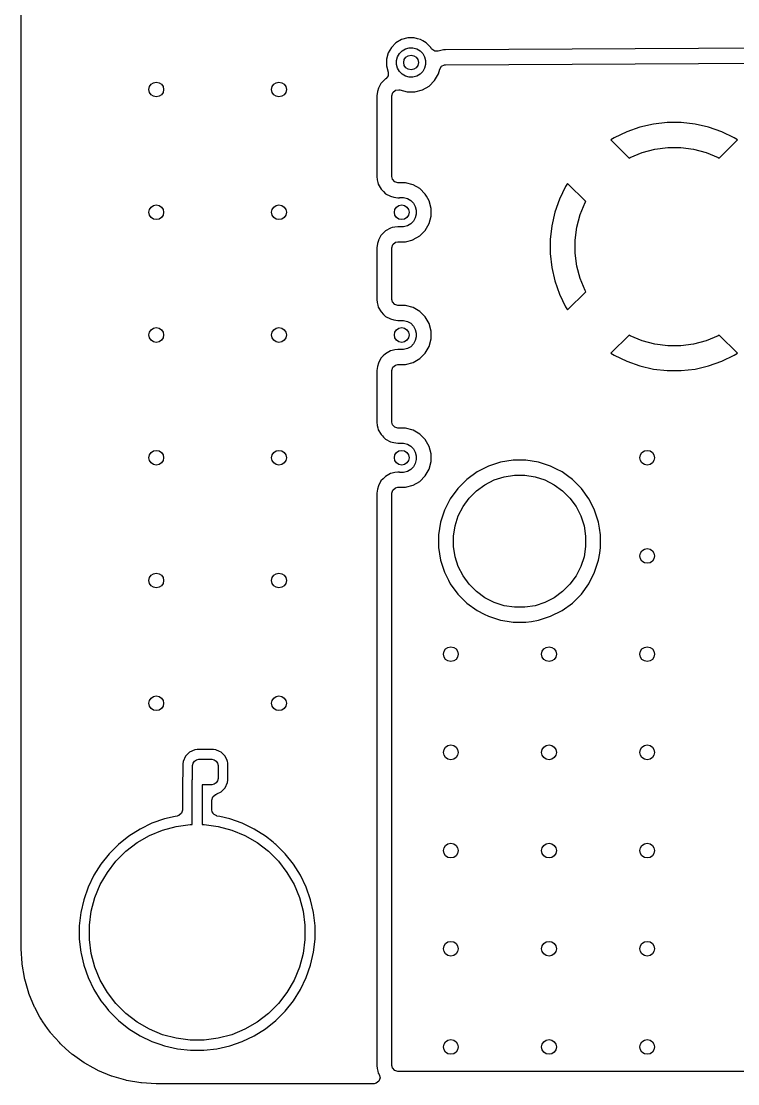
# Model space of a CAD drawing. Extents: x 2.65 to 6.49, y -4.64 to -1.62.
# Drawn here: x 2.648 to 3.222, y -4.636 to -3.784 of the extents above; entities that cross this region are included whole.
import ezdxf

# ---------------------------------------------------------------- set-up
doc = ezdxf.new("R2010")
doc.units = 0
doc.header["$MEASUREMENT"] = 0
doc.layers.add('BLACK', color=7, linetype='CONTINUOUS')

msp = doc.modelspace()

# ---------------------------------------------------------------- linework, layer by layer
at = {"layer": 'BLACK', "linetype": 'CONTINUOUS'}
for p, q in [((2.64766, -4.50913), (2.64766, -3.63783)), ((2.95263, -3.79857), (2.94814, -3.80116)), ((2.95764, -3.79722), (2.95263, -3.79857)), ((2.96283, -3.79722), (2.95764, -3.79722)), ((2.96534, -3.7979), (2.96283, -3.79722)), ((2.96784, -3.79857), (2.96534, -3.7979)), ((2.96972, -3.79965), (2.96784, -3.79857)), ((2.94447, -3.80483), (2.94187, -3.80932)), ((2.94814, -3.80116), (2.94447, -3.80483)), ((2.94447, -3.80483), (2.94447, -3.80483)), ((2.94814, -3.80116), (2.94814, -3.80116)), ((2.95087, -3.80974), (2.95305, -3.80756)), ((2.95305, -3.80756), (2.95572, -3.80602)), ((2.95572, -3.80602), (2.95869, -3.80522)), ((2.95869, -3.80522), (2.96178, -3.80522)), ((2.96178, -3.80522), (2.96476, -3.80602)), ((2.96476, -3.80602), (2.96743, -3.80756)), ((2.96743, -3.80756), (2.96961, -3.80974)), ((2.97234, -3.80116), (2.96972, -3.79965)), ((2.976, -3.80483), (2.97234, -3.80116)), ((2.97648, -3.80565), (2.976, -3.80483)), ((2.97696, -3.80634), (2.97648, -3.80565)), ((2.97925, -3.80787), (2.97696, -3.80634)), ((2.982, -3.80791), (2.97925, -3.80787)), ((2.98615, -3.80677), (2.982, -3.80791)), ((2.98693, -3.8067), (2.98615, -3.80677)), ((2.98615, -3.80677), (2.98615, -3.80677)), ((2.9879, -3.80666), (2.98693, -3.8067)), ((3.33755, -3.80493), (2.9879, -3.80666)), ((2.94187, -3.80932), (2.94053, -3.81433)), ((2.94053, -3.81433), (2.94053, -3.81952)), ((2.94853, -3.81539), (2.94932, -3.81241)), ((2.94853, -3.81847), (2.94853, -3.81539)), ((2.94932, -3.81241), (2.95087, -3.80974)), ((2.96961, -3.80974), (2.97115, -3.81241)), ((2.97115, -3.81241), (2.97195, -3.81539)), ((2.97195, -3.81539), (2.97195, -3.81847)), ((2.94053, -3.81952), (2.94193, -3.82475)), ((2.94193, -3.82475), (2.94187, -3.8275)), ((2.94932, -3.82145), (2.94853, -3.81847)), ((2.95087, -3.82412), (2.94932, -3.82145)), ((2.95305, -3.8263), (2.95087, -3.82412)), ((2.96961, -3.82412), (2.96743, -3.8263)), ((2.97115, -3.82145), (2.96961, -3.82412)), ((2.97195, -3.81847), (2.97115, -3.82145)), ((2.98227, -3.82605), (2.98327, -3.8223)), ((2.98327, -3.8223), (2.9847, -3.81995)), ((2.9847, -3.81995), (2.98718, -3.81875)), ((2.98718, -3.81875), (2.98796, -3.81868)), ((2.98796, -3.81868), (3.33761, -3.81695)), ((2.93612, -3.83368), (2.93412, -3.83762)), ((2.93778, -3.83192), (2.93612, -3.83368)), ((2.93612, -3.83368), (2.93612, -3.83368)), ((2.93986, -3.83012), (2.93778, -3.83192)), ((2.93778, -3.83192), (2.93778, -3.83192)), ((2.94004, -3.82999), (2.93986, -3.83012)), ((2.94032, -3.82978), (2.94003, -3.82998)), ((2.94003, -3.82998), (2.94004, -3.82999)), ((2.94187, -3.8275), (2.94032, -3.82978)), ((2.95572, -3.82784), (2.95305, -3.8263)), ((2.95869, -3.82864), (2.95572, -3.82784)), ((2.96178, -3.82864), (2.95869, -3.82864)), ((2.96476, -3.82784), (2.96178, -3.82864)), ((2.96743, -3.8263), (2.96476, -3.82784)), ((2.97475, -3.83585), (2.97915, -3.83145)), ((2.97915, -3.83145), (2.98227, -3.82605)), ((2.93334, -3.84026), (2.93285, -3.84365)), ((2.93412, -3.83762), (2.93334, -3.84026)), ((2.93334, -3.84026), (2.93334, -3.84026)), ((2.94488, -3.84365), (2.94566, -3.84101)), ((2.94566, -3.84101), (2.94774, -3.83921)), ((2.94774, -3.83921), (2.95046, -3.83882)), ((2.95046, -3.83882), (2.95103, -3.83894)), ((2.95103, -3.83894), (2.95111, -3.83896)), ((2.95111, -3.83896), (2.95111, -3.83896)), ((2.95111, -3.83896), (2.95712, -3.84057)), ((2.95712, -3.84057), (2.95712, -3.84057)), ((2.95712, -3.84057), (2.96335, -3.84057)), ((2.96335, -3.84057), (2.96936, -3.83896)), ((2.96335, -3.84057), (2.96335, -3.84057)), ((2.96936, -3.83896), (2.97475, -3.83585)), ((2.93285, -3.84365), (2.93285, -3.90848)), ((2.94488, -3.90848), (2.94488, -3.84365)), ((3.15458, -3.86641), (3.1437, -3.86889)), ((3.16568, -3.86516), (3.15458, -3.86641)), ((3.15458, -3.86641), (3.15458, -3.86641)), ((3.17684, -3.86516), (3.16568, -3.86516)), ((3.18794, -3.86641), (3.17684, -3.86516)), ((3.19882, -3.86889), (3.18794, -3.86641)), ((3.18794, -3.86641), (3.18794, -3.86641)), ((3.13316, -3.87258), (3.1231, -3.87742)), ((3.1437, -3.86889), (3.13316, -3.87258)), ((3.13316, -3.87258), (3.13316, -3.87258)), ((3.1437, -3.86889), (3.1437, -3.86889)), ((3.20936, -3.87258), (3.19882, -3.86889)), ((3.19882, -3.86889), (3.19882, -3.86889)), ((3.21942, -3.87742), (3.20936, -3.87258)), ((3.20936, -3.87258), (3.20936, -3.87258)), ((3.1231, -3.87742), (3.12053, -3.87904)), ((3.12053, -3.87904), (3.13508, -3.89359)), ((3.20744, -3.89359), (3.22199, -3.87904)), ((3.22199, -3.87904), (3.21942, -3.87742)), ((3.13508, -3.89359), (3.136, -3.89306)), ((3.136, -3.89306), (3.14563, -3.88907)), ((3.14563, -3.88907), (3.15571, -3.88637)), ((3.15571, -3.88637), (3.16605, -3.88501)), ((3.16605, -3.88501), (3.17647, -3.88501)), ((3.17647, -3.88501), (3.18681, -3.88637)), ((3.18681, -3.88637), (3.19689, -3.88907)), ((3.19689, -3.88907), (3.20652, -3.89306)), ((3.20652, -3.89306), (3.20744, -3.89359)), ((2.93285, -3.90848), (2.93285, -3.90848)), ((2.93285, -3.90848), (2.93313, -3.91104)), ((2.94532, -3.91051), (2.94488, -3.90848)), ((2.93313, -3.91104), (2.93313, -3.91104)), ((2.93313, -3.91104), (2.93357, -3.91307)), ((2.93357, -3.91307), (2.934, -3.91457)), ((2.934, -3.91457), (2.934, -3.91457)), ((2.934, -3.91457), (2.93623, -3.91839)), ((2.93623, -3.91839), (2.93623, -3.91839)), ((2.93623, -3.91839), (2.93803, -3.92047)), ((2.94712, -3.91259), (2.94532, -3.91051)), ((2.94976, -3.91337), (2.94712, -3.91259)), ((2.95587, -3.91337), (2.94976, -3.91337)), ((2.96188, -3.91498), (2.95587, -3.91337)), ((2.96727, -3.91809), (2.96188, -3.91498)), ((2.96188, -3.91498), (2.96188, -3.91498)), ((2.96188, -3.91498), (2.96188, -3.91498)), ((2.97167, -3.92249), (2.96727, -3.91809)), ((2.96727, -3.91809), (2.96727, -3.91809)), ((3.08412, -3.91641), (3.07927, -3.92646)), ((3.08573, -3.91384), (3.08412, -3.91641)), ((3.10029, -3.92839), (3.08573, -3.91384)), ((2.93803, -3.92047), (2.93804, -3.92047)), ((2.93804, -3.92047), (2.9398, -3.92213)), ((2.9398, -3.92213), (2.9398, -3.92213)), ((2.9398, -3.92213), (2.9398, -3.92213)), ((2.9398, -3.92213), (2.94374, -3.92413)), ((2.94374, -3.92413), (2.94638, -3.92491)), ((2.94638, -3.92491), (2.94976, -3.92539)), ((2.94976, -3.92539), (2.95086, -3.92539)), ((2.95086, -3.92539), (2.95121, -3.9253)), ((2.95121, -3.9253), (2.9543, -3.9253)), ((2.9543, -3.9253), (2.95728, -3.9261)), ((2.95728, -3.9261), (2.95995, -3.92764)), ((2.97256, -3.92403), (2.97167, -3.92249)), ((2.97167, -3.92249), (2.97167, -3.92249)), ((2.97479, -3.92788), (2.97256, -3.92403)), ((3.07927, -3.92646), (3.07559, -3.937)), ((3.07927, -3.92646), (3.07927, -3.92646)), ((2.95995, -3.92764), (2.96213, -3.92982)), ((2.96213, -3.92982), (2.96367, -3.93249)), ((2.96367, -3.93249), (2.96447, -3.93547)), ((2.96447, -3.93547), (2.96447, -3.93855)), ((2.9764, -3.9339), (2.97479, -3.92788)), ((2.9764, -3.94012), (2.9764, -3.9339)), ((3.09577, -3.93894), (3.09976, -3.92931)), ((3.09976, -3.92931), (3.10029, -3.92839)), ((2.96213, -3.9442), (2.95995, -3.94638)), ((2.96367, -3.94153), (2.96213, -3.9442)), ((2.96447, -3.93855), (2.96367, -3.94153)), ((2.97479, -3.94613), (2.9764, -3.94012)), ((3.07558, -3.937), (3.0731, -3.94789)), ((3.07559, -3.937), (3.07558, -3.937)), ((3.09307, -3.94901), (3.09577, -3.93894)), ((2.93986, -3.952), (2.93778, -3.9538)), ((2.94367, -3.94977), (2.93986, -3.952)), ((2.93986, -3.952), (2.93986, -3.952)), ((2.94518, -3.94934), (2.94367, -3.94977)), ((2.94367, -3.94977), (2.94367, -3.94977)), ((2.94721, -3.9489), (2.94518, -3.94934)), ((2.94976, -3.94862), (2.94721, -3.9489)), ((2.94721, -3.9489), (2.94721, -3.9489)), ((2.95086, -3.94862), (2.94976, -3.94862)), ((2.94976, -3.94862), (2.94976, -3.94862)), ((2.94976, -3.94862), (2.94976, -3.94862)), ((2.95121, -3.94872), (2.95086, -3.94862)), ((2.9543, -3.94872), (2.95121, -3.94872)), ((2.95728, -3.94792), (2.9543, -3.94872)), ((2.95995, -3.94638), (2.95728, -3.94792)), ((2.96727, -3.95593), (2.97167, -3.95152)), ((2.97167, -3.95152), (2.97479, -3.94613)), ((3.0731, -3.94789), (3.07185, -3.95898)), ((3.0731, -3.94789), (3.0731, -3.94789)), ((3.09171, -3.95935), (3.09307, -3.94901)), ((2.93407, -3.95966), (2.93334, -3.96214)), ((2.93412, -3.9595), (2.93407, -3.95966)), ((2.93407, -3.95966), (2.93407, -3.95966)), ((2.93612, -3.95556), (2.93412, -3.9595)), ((2.93778, -3.9538), (2.93612, -3.95556)), ((2.93612, -3.95556), (2.93612, -3.95556)), ((2.93778, -3.9538), (2.93778, -3.9538)), ((2.94566, -3.96289), (2.94774, -3.96109)), ((2.94774, -3.96109), (2.94976, -3.96065)), ((2.94976, -3.96065), (2.95587, -3.96065)), ((2.95587, -3.96065), (2.96188, -3.95904)), ((2.95587, -3.96065), (2.95587, -3.96065)), ((2.96188, -3.95904), (2.96198, -3.95898)), ((2.96198, -3.95898), (2.96727, -3.95593)), ((3.07185, -3.95898), (3.07185, -3.97015)), ((3.09171, -3.96978), (3.09171, -3.95935)), ((2.93334, -3.96214), (2.93285, -3.96553)), ((2.93285, -3.96553), (2.93285, -4.00691)), ((2.93334, -3.96214), (2.93334, -3.96214)), ((2.93334, -3.96214), (2.93334, -3.96214)), ((2.94488, -3.96553), (2.94566, -3.96289)), ((2.94488, -4.00691), (2.94488, -3.96553)), ((3.09307, -3.98012), (3.09171, -3.96978)), ((3.07185, -3.97015), (3.0731, -3.98124)), ((3.0731, -3.98124), (3.0731, -3.98124)), ((3.0731, -3.98124), (3.07558, -3.99213)), ((3.09577, -3.99019), (3.09307, -3.98012)), ((3.07558, -3.99213), (3.07559, -3.99213)), ((3.07559, -3.99213), (3.07927, -4.00267)), ((3.09976, -3.99983), (3.09577, -3.99019)), ((3.07927, -4.00267), (3.07927, -4.00267)), ((3.07927, -4.00267), (3.08412, -4.01273)), ((3.08573, -4.0153), (3.10029, -4.00074)), ((3.10029, -4.00074), (3.09976, -3.99983)), ((2.93285, -4.00691), (2.93285, -4.00691)), ((2.93285, -4.00691), (2.93313, -4.00947)), ((2.93313, -4.00947), (2.93313, -4.00947)), ((2.93313, -4.00947), (2.93357, -4.01149)), ((2.93357, -4.01149), (2.934, -4.013)), ((2.94532, -4.00894), (2.94488, -4.00691)), ((2.94712, -4.01102), (2.94532, -4.00894)), ((2.94976, -4.01179), (2.94712, -4.01102)), ((2.95587, -4.01179), (2.94976, -4.01179)), ((2.96188, -4.0134), (2.95587, -4.01179)), ((2.934, -4.013), (2.934, -4.013)), ((2.934, -4.013), (2.93623, -4.01681)), ((2.93623, -4.01681), (2.93623, -4.01681)), ((2.93623, -4.01681), (2.93803, -4.01889)), ((2.93803, -4.01889), (2.93804, -4.01889)), ((2.93804, -4.01889), (2.9398, -4.02055)), ((2.9398, -4.02055), (2.9398, -4.02055)), ((2.9398, -4.02055), (2.9398, -4.02055)), ((2.9398, -4.02055), (2.94374, -4.02256)), ((2.96727, -4.01651), (2.96188, -4.0134)), ((2.96188, -4.0134), (2.96188, -4.0134)), ((2.96188, -4.0134), (2.96188, -4.0134)), ((2.96727, -4.01652), (2.96727, -4.01651)), ((2.97167, -4.02092), (2.96727, -4.01652)), ((2.97479, -4.02631), (2.97167, -4.02092)), ((2.97167, -4.02092), (2.97167, -4.02092)), ((3.08412, -4.01273), (3.08573, -4.0153)), ((2.94374, -4.02256), (2.94638, -4.02333)), ((2.94638, -4.02333), (2.94976, -4.02382)), ((2.94976, -4.02382), (2.95086, -4.02382)), ((2.95086, -4.02382), (2.95121, -4.02372)), ((2.95121, -4.02372), (2.9543, -4.02372)), ((2.9543, -4.02372), (2.95728, -4.02452)), ((2.95728, -4.02452), (2.95995, -4.02606)), ((2.95995, -4.02606), (2.96213, -4.02824)), ((2.96213, -4.02824), (2.96367, -4.03091)), ((2.9764, -4.03232), (2.97479, -4.02631)), ((2.97479, -4.02631), (2.97479, -4.02631)), ((2.96367, -4.03091), (2.96447, -4.03389)), ((2.96447, -4.03697), (2.96367, -4.03995)), ((2.96447, -4.03389), (2.96447, -4.03697)), ((2.9764, -4.03855), (2.9764, -4.03232)), ((3.13508, -4.03554), (3.12053, -4.0501)), ((3.136, -4.03607), (3.13508, -4.03554)), ((3.14563, -4.04006), (3.136, -4.03607)), ((3.20652, -4.03607), (3.19689, -4.04006)), ((3.20744, -4.03554), (3.20652, -4.03607)), ((3.22199, -4.0501), (3.20744, -4.03554)), ((2.95728, -4.04635), (2.9543, -4.04714)), ((2.95995, -4.0448), (2.95728, -4.04635)), ((2.96213, -4.04262), (2.95995, -4.0448)), ((2.96367, -4.03995), (2.96213, -4.04262)), ((2.97167, -4.04995), (2.97479, -4.04456)), ((2.97479, -4.04456), (2.9764, -4.03855)), ((3.15571, -4.04276), (3.14563, -4.04006)), ((3.16605, -4.04412), (3.15571, -4.04276)), ((3.17647, -4.04412), (3.16605, -4.04412)), ((3.18681, -4.04276), (3.17647, -4.04412)), ((3.19689, -4.04006), (3.18681, -4.04276)), ((2.93612, -4.05399), (2.93412, -4.05793)), ((2.93778, -4.05223), (2.93612, -4.05399)), ((2.93612, -4.05399), (2.93612, -4.05399)), ((2.93986, -4.05043), (2.93778, -4.05223)), ((2.93778, -4.05223), (2.93778, -4.05223)), ((2.94367, -4.04819), (2.93986, -4.05043)), ((2.93986, -4.05043), (2.93986, -4.05043)), ((2.94518, -4.04776), (2.94367, -4.04819)), ((2.94367, -4.04819), (2.94367, -4.04819)), ((2.94721, -4.04732), (2.94518, -4.04776)), ((2.94976, -4.04705), (2.94721, -4.04732)), ((2.94721, -4.04732), (2.94721, -4.04732)), ((2.95086, -4.04705), (2.94976, -4.04705)), ((2.94976, -4.04705), (2.94976, -4.04705)), ((2.94976, -4.04705), (2.94976, -4.04705)), ((2.95121, -4.04714), (2.95086, -4.04705)), ((2.9543, -4.04714), (2.95121, -4.04714)), ((2.96188, -4.05746), (2.96727, -4.05435)), ((2.96727, -4.05435), (2.97167, -4.04995)), ((3.12053, -4.0501), (3.1231, -4.05171)), ((3.1231, -4.05171), (3.1231, -4.05171)), ((3.1231, -4.05171), (3.13316, -4.05655)), ((3.20936, -4.05655), (3.21942, -4.05171)), ((3.21942, -4.05171), (3.22199, -4.0501)), ((3.21942, -4.05171), (3.21942, -4.05171)), ((2.93334, -4.06057), (2.93285, -4.06396)), ((2.93412, -4.05793), (2.93334, -4.06057)), ((2.93334, -4.06057), (2.93334, -4.06057)), ((2.94488, -4.06396), (2.94566, -4.06132)), ((2.94566, -4.06132), (2.94774, -4.05952)), ((2.94774, -4.05952), (2.94976, -4.05907)), ((2.94976, -4.05907), (2.95587, -4.05907)), ((2.95587, -4.05907), (2.96188, -4.05746)), ((2.95587, -4.05907), (2.95587, -4.05907)), ((3.13316, -4.05655), (3.13316, -4.05655)), ((3.13316, -4.05655), (3.1437, -4.06024)), ((3.1437, -4.06024), (3.1437, -4.06024)), ((3.1437, -4.06024), (3.15458, -4.06273)), ((3.15458, -4.06273), (3.15458, -4.06273)), ((3.15458, -4.06273), (3.16568, -4.06398)), ((3.17684, -4.06398), (3.18794, -4.06273)), ((3.18794, -4.06273), (3.19882, -4.06024)), ((3.18794, -4.06273), (3.18794, -4.06273)), ((3.19882, -4.06024), (3.20936, -4.05655)), ((3.19882, -4.06024), (3.19882, -4.06024)), ((3.20936, -4.05655), (3.20936, -4.05655)), ((2.93285, -4.06396), (2.93285, -4.10533)), ((2.94488, -4.10533), (2.94488, -4.06396)), ((3.16568, -4.06398), (3.16568, -4.06398)), ((3.16568, -4.06398), (3.17684, -4.06398)), ((3.17684, -4.06398), (3.17684, -4.06398)), ((2.93285, -4.10533), (2.93285, -4.10534)), ((2.93285, -4.10534), (2.93313, -4.10789)), ((2.94532, -4.10736), (2.94488, -4.10533)), ((2.93313, -4.10789), (2.93313, -4.10789)), ((2.93313, -4.10789), (2.93357, -4.10992)), ((2.93357, -4.10992), (2.934, -4.11142)), ((2.934, -4.11142), (2.934, -4.11142)), ((2.934, -4.11142), (2.93623, -4.11524)), ((2.94712, -4.10944), (2.94532, -4.10736)), ((2.94976, -4.11022), (2.94712, -4.10944)), ((2.95587, -4.11022), (2.94976, -4.11022)), ((2.96188, -4.11183), (2.95587, -4.11022)), ((2.96727, -4.11494), (2.96188, -4.11183)), ((2.96188, -4.11183), (2.96188, -4.11183)), ((2.96188, -4.11183), (2.96188, -4.11183)), ((2.93623, -4.11524), (2.93725, -4.11641)), ((2.93725, -4.11641), (2.93803, -4.11732)), ((2.93803, -4.11732), (2.93804, -4.11732)), ((2.93804, -4.11732), (2.9398, -4.11898)), ((2.9398, -4.11898), (2.9398, -4.11898)), ((2.9398, -4.11898), (2.9398, -4.11898)), ((2.9398, -4.11898), (2.94374, -4.12098)), ((2.94374, -4.12098), (2.94638, -4.12176)), ((2.94638, -4.12176), (2.94976, -4.12224)), ((2.94976, -4.12224), (2.95086, -4.12224)), ((2.95086, -4.12224), (2.95121, -4.12215)), ((2.95121, -4.12215), (2.9543, -4.12215)), ((2.9543, -4.12215), (2.95728, -4.12295)), ((2.95728, -4.12295), (2.95995, -4.12449)), ((2.97167, -4.11934), (2.96727, -4.11494)), ((2.96727, -4.11494), (2.96727, -4.11494)), ((2.97479, -4.12473), (2.97167, -4.11934)), ((2.97167, -4.11934), (2.97167, -4.11934)), ((2.95995, -4.12449), (2.96213, -4.12667)), ((2.96213, -4.12667), (2.96367, -4.12934)), ((2.96367, -4.12934), (2.96447, -4.13232)), ((2.9764, -4.13075), (2.97479, -4.12473)), ((2.97479, -4.12473), (2.97479, -4.12473)), ((2.9764, -4.13697), (2.9764, -4.13075)), ((2.96367, -4.13838), (2.96213, -4.14105)), ((2.96447, -4.1354), (2.96367, -4.13838)), ((2.96447, -4.13232), (2.96447, -4.1354)), ((2.97479, -4.14298), (2.9764, -4.13697)), ((3.03203, -4.13741), (3.0223, -4.14057)), ((3.04213, -4.13581), (3.03203, -4.13741)), ((3.05236, -4.13581), (3.04213, -4.13581)), ((3.04213, -4.13581), (3.04213, -4.13581)), ((3.06246, -4.13741), (3.05236, -4.13581)), ((3.05236, -4.13581), (3.05236, -4.13581)), ((3.07219, -4.14057), (3.06246, -4.13741)), ((2.93986, -4.14885), (2.93778, -4.15065)), ((2.94367, -4.14662), (2.93986, -4.14885)), ((2.93986, -4.14885), (2.93986, -4.14885)), ((2.94518, -4.14619), (2.94367, -4.14662)), ((2.94367, -4.14662), (2.94367, -4.14662)), ((2.94721, -4.14575), (2.94518, -4.14619)), ((2.94976, -4.14547), (2.94721, -4.14575)), ((2.94721, -4.14575), (2.94721, -4.14575)), ((2.95086, -4.14547), (2.94976, -4.14547)), ((2.94976, -4.14547), (2.94976, -4.14547)), ((2.94976, -4.14547), (2.94976, -4.14547)), ((2.95121, -4.14557), (2.95086, -4.14547)), ((2.9543, -4.14557), (2.95121, -4.14557)), ((2.95728, -4.14477), (2.9543, -4.14557)), ((2.95995, -4.14323), (2.95728, -4.14477)), ((2.96213, -4.14105), (2.95995, -4.14323)), ((2.96727, -4.15278), (2.97167, -4.14837)), ((2.97167, -4.14837), (2.97479, -4.14298)), ((3.01319, -4.14521), (3.00491, -4.15122)), ((3.0223, -4.14057), (3.01319, -4.14521)), ((3.03484, -4.14911), (3.04307, -4.1478)), ((3.04307, -4.1478), (3.05141, -4.1478)), ((3.05141, -4.1478), (3.05965, -4.14911)), ((3.07693, -4.14298), (3.07219, -4.14057)), ((3.0813, -4.14521), (3.07693, -4.14298)), ((3.08566, -4.14837), (3.0813, -4.14521)), ((3.0813, -4.14521), (3.0813, -4.14521)), ((3.0813, -4.14521), (3.0813, -4.14521)), ((3.08958, -4.15122), (3.08566, -4.14837)), ((2.93412, -4.15635), (2.93334, -4.15899)), ((2.93612, -4.15241), (2.93412, -4.15635)), ((2.93778, -4.15065), (2.93612, -4.15241)), ((2.93612, -4.15241), (2.93612, -4.15241)), ((2.93778, -4.15065), (2.93778, -4.15065)), ((2.95587, -4.1575), (2.96188, -4.15589)), ((2.96188, -4.15589), (2.96727, -4.15278)), ((3.00491, -4.15122), (2.99768, -4.15846)), ((3.00491, -4.15122), (3.00491, -4.15122)), ((3.01273, -4.16037), (3.01947, -4.15547)), ((3.01947, -4.15547), (3.0269, -4.15168)), ((3.0269, -4.15168), (3.03484, -4.14911)), ((3.05965, -4.14911), (3.06758, -4.15168)), ((3.06758, -4.15168), (3.07501, -4.15547)), ((3.07501, -4.15547), (3.08176, -4.16037)), ((3.09681, -4.15846), (3.08958, -4.15122)), ((2.93334, -4.15899), (2.93285, -4.16238)), ((2.93285, -4.16238), (2.93285, -4.19662)), ((2.93334, -4.15899), (2.93334, -4.15899)), ((2.94488, -4.16238), (2.94566, -4.15974)), ((2.94488, -4.19567), (2.94488, -4.16238)), ((2.94566, -4.15974), (2.94774, -4.15794)), ((2.94774, -4.15794), (2.94976, -4.1575)), ((2.94976, -4.1575), (2.95587, -4.1575)), ((2.95587, -4.1575), (2.95587, -4.1575)), ((2.99768, -4.15846), (2.99167, -4.16673)), ((2.99768, -4.15846), (2.99768, -4.15846)), ((3.00683, -4.16627), (3.01273, -4.16037)), ((3.08176, -4.16037), (3.08766, -4.16627)), ((3.10282, -4.16673), (3.09681, -4.15846)), ((2.99167, -4.16673), (2.98702, -4.17584)), ((2.99814, -4.18045), (3.00193, -4.17302)), ((3.00193, -4.17302), (3.00683, -4.16627)), ((3.08766, -4.16627), (3.09256, -4.17302)), ((3.09256, -4.17302), (3.09635, -4.18045)), ((3.10578, -4.17254), (3.10282, -4.16673)), ((3.10746, -4.17584), (3.10578, -4.17254)), ((2.98702, -4.17584), (2.98386, -4.18557)), ((2.99556, -4.18838), (2.99814, -4.18045)), ((3.09635, -4.18045), (3.09893, -4.18838)), ((3.11062, -4.18557), (3.10746, -4.17584)), ((3.10746, -4.17584), (3.10746, -4.17584)), ((3.10746, -4.17584), (3.10746, -4.17584)), ((2.98386, -4.18557), (2.98226, -4.19567)), ((2.99426, -4.19662), (2.99556, -4.18838)), ((3.09893, -4.18838), (3.10023, -4.19662)), ((3.11138, -4.19032), (3.11062, -4.18557)), ((3.11222, -4.19567), (3.11138, -4.19032)), ((2.93285, -4.19662), (2.93285, -4.6211)), ((2.94488, -4.6211), (2.94488, -4.19567)), ((2.98226, -4.19567), (2.98226, -4.2059)), ((2.99426, -4.20496), (2.99426, -4.19662)), ((3.10023, -4.19662), (3.10023, -4.20496)), ((3.11222, -4.2059), (3.11222, -4.19567)), ((2.98226, -4.2059), (2.98386, -4.216)), ((2.99556, -4.21319), (2.99426, -4.20496)), ((3.10023, -4.20496), (3.09893, -4.21319)), ((3.11152, -4.21037), (3.11222, -4.2059)), ((2.98386, -4.216), (2.98702, -4.22573)), ((2.99814, -4.22113), (2.99556, -4.21319)), ((3.09893, -4.21319), (3.09635, -4.22113)), ((3.10746, -4.22573), (3.11062, -4.216)), ((3.11062, -4.216), (3.11152, -4.21037)), ((3.00193, -4.22856), (2.99814, -4.22113)), ((3.09635, -4.22113), (3.09256, -4.22856)), ((2.98702, -4.22573), (2.99022, -4.232)), ((2.99022, -4.232), (2.99167, -4.23484)), ((3.00683, -4.23531), (3.00193, -4.22856)), ((3.09256, -4.22856), (3.08766, -4.23531)), ((3.10282, -4.23484), (3.10746, -4.22573)), ((2.99167, -4.23484), (2.99768, -4.24312)), ((3.01273, -4.2412), (3.00683, -4.23531)), ((3.01947, -4.2461), (3.01273, -4.2412)), ((3.08176, -4.2412), (3.07501, -4.2461)), ((3.08766, -4.23531), (3.08176, -4.2412)), ((3.09681, -4.24312), (3.10282, -4.23484)), ((2.99768, -4.24312), (3.00491, -4.25035)), ((3.00491, -4.25035), (3.01319, -4.25636)), ((3.0269, -4.24989), (3.01947, -4.2461)), ((3.03484, -4.25247), (3.0269, -4.24989)), ((3.06758, -4.24989), (3.05965, -4.25247)), ((3.07501, -4.2461), (3.06758, -4.24989)), ((3.0813, -4.25636), (3.08958, -4.25035)), ((3.08958, -4.25035), (3.09681, -4.24312)), ((3.01319, -4.25636), (3.01899, -4.25932)), ((3.01899, -4.25932), (3.0223, -4.26101)), ((3.04307, -4.25377), (3.03484, -4.25247)), ((3.05141, -4.25377), (3.04307, -4.25377)), ((3.05965, -4.25247), (3.05141, -4.25377)), ((3.07219, -4.26101), (3.0813, -4.25636)), ((3.0223, -4.26101), (3.0223, -4.26101)), ((3.0223, -4.26101), (3.0223, -4.26101)), ((3.0223, -4.26101), (3.03203, -4.26417)), ((3.03203, -4.26417), (3.03723, -4.26499)), ((3.03723, -4.26499), (3.04213, -4.26577)), ((3.04213, -4.26577), (3.04213, -4.26577)), ((3.04213, -4.26577), (3.05236, -4.26577)), ((3.05236, -4.26577), (3.05682, -4.26506)), ((3.05682, -4.26506), (3.06246, -4.26417)), ((3.06246, -4.26417), (3.07219, -4.26101)), ((2.78258, -4.36989), (2.77933, -4.37313)), ((2.78674, -4.36795), (2.78258, -4.36989)), ((2.78863, -4.3677), (2.78674, -4.36795)), ((2.78674, -4.36795), (2.78674, -4.36795)), ((2.80192, -4.3677), (2.78863, -4.3677)), ((2.78863, -4.3677), (2.78863, -4.3677)), ((2.80381, -4.36795), (2.80192, -4.3677)), ((2.80192, -4.3677), (2.80192, -4.3677)), ((2.80674, -4.36931), (2.80381, -4.36795)), ((2.80381, -4.36795), (2.80381, -4.36795)), ((2.80797, -4.36989), (2.80674, -4.36931)), ((2.81122, -4.37313), (2.80797, -4.36989)), ((2.7774, -4.37729), (2.77715, -4.37918)), ((2.77933, -4.37313), (2.7774, -4.37729)), ((2.7774, -4.37729), (2.7774, -4.37729)), ((2.78504, -4.38071), (2.78543, -4.37875)), ((2.78543, -4.37875), (2.78654, -4.37709)), ((2.78654, -4.37709), (2.7882, -4.37598)), ((2.7882, -4.37598), (2.79016, -4.37559)), ((2.79016, -4.37559), (2.80039, -4.37559)), ((2.80039, -4.37559), (2.80235, -4.37598)), ((2.80235, -4.37598), (2.80401, -4.37709)), ((2.80401, -4.37709), (2.80512, -4.37875)), ((2.80512, -4.37875), (2.80551, -4.38071)), ((2.81279, -4.37649), (2.81122, -4.37313)), ((2.81316, -4.37729), (2.81279, -4.37649)), ((2.81331, -4.37847), (2.81316, -4.37729)), ((2.81316, -4.37729), (2.81316, -4.37729)), ((2.81341, -4.37918), (2.81331, -4.37847)), ((2.77715, -4.37918), (2.77715, -4.3892)), ((2.78504, -4.39094), (2.78504, -4.38071)), ((2.80551, -4.38071), (2.80551, -4.39094)), ((2.81341, -4.39247), (2.81341, -4.37918)), ((2.77698, -4.39047), (2.77688, -4.39083)), ((2.77688, -4.39083), (2.77688, -4.39083)), ((2.77688, -4.39083), (2.77688, -4.41631)), ((2.77715, -4.3892), (2.77698, -4.39047)), ((2.78477, -4.39239), (2.78485, -4.39162)), ((2.78477, -4.42801), (2.78477, -4.39239)), ((2.78485, -4.39162), (2.78507, -4.39109)), ((2.78507, -4.39109), (2.78504, -4.39094)), ((2.80235, -4.39567), (2.80039, -4.39606)), ((2.80401, -4.39456), (2.80235, -4.39567)), ((2.80512, -4.3929), (2.80401, -4.39456)), ((2.80551, -4.39094), (2.80512, -4.3929)), ((2.81122, -4.39852), (2.81316, -4.39436)), ((2.81316, -4.39436), (2.81341, -4.39247)), ((2.80039, -4.39606), (2.79265, -4.39606)), ((2.79265, -4.39606), (2.79265, -4.42801)), ((2.80132, -4.40568), (2.8034, -4.40388)), ((2.8034, -4.40388), (2.80361, -4.4038)), ((2.80361, -4.4038), (2.80461, -4.40333)), ((2.80461, -4.40333), (2.80797, -4.40177)), ((2.80797, -4.40177), (2.81122, -4.39852)), ((2.80054, -4.40832), (2.80132, -4.40568)), ((2.80054, -4.41631), (2.80054, -4.40832)), ((2.77108, -4.42152), (2.76251, -4.42348)), ((2.77286, -4.42112), (2.77108, -4.42152)), ((2.77299, -4.42109), (2.77286, -4.42112)), ((2.77286, -4.42112), (2.77286, -4.42112)), ((2.77403, -4.42075), (2.77299, -4.42107)), ((2.77299, -4.42107), (2.77299, -4.42109)), ((2.77611, -4.41895), (2.77403, -4.42075)), ((2.77688, -4.41631), (2.77611, -4.41895)), ((2.80071, -4.41757), (2.80054, -4.41631)), ((2.80073, -4.4176), (2.80071, -4.41757)), ((2.80074, -4.41769), (2.80073, -4.4176)), ((2.80145, -4.41879), (2.80074, -4.41769)), ((2.80213, -4.41992), (2.80145, -4.41879)), ((2.80219, -4.41995), (2.80213, -4.41992)), ((2.80223, -4.42), (2.80219, -4.41995)), ((2.80342, -4.42055), (2.80223, -4.42)), ((2.80444, -4.42105), (2.80342, -4.42055)), ((2.80443, -4.42109), (2.80444, -4.42105)), ((2.80457, -4.42112), (2.80443, -4.42109)), ((2.80684, -4.42164), (2.80457, -4.42112)), ((2.80457, -4.42112), (2.80457, -4.42112)), ((2.75249, -4.42699), (2.74292, -4.43159)), ((2.76251, -4.42348), (2.75249, -4.42699)), ((2.76087, -4.43242), (2.77181, -4.42949)), ((2.76251, -4.42348), (2.76251, -4.42348)), ((2.77181, -4.42949), (2.78305, -4.42801)), ((2.78305, -4.42801), (2.78477, -4.42801)), ((2.79265, -4.42801), (2.79438, -4.42801)), ((2.79438, -4.42801), (2.80561, -4.42949)), ((2.80561, -4.42949), (2.81655, -4.43242)), ((2.81492, -4.42348), (2.80684, -4.42164)), ((2.82494, -4.42699), (2.81492, -4.42348)), ((2.81492, -4.42348), (2.81492, -4.42348)), ((2.8345, -4.43159), (2.82494, -4.42699)), ((2.73394, -4.43724), (2.72564, -4.44386)), ((2.74292, -4.43159), (2.73394, -4.43724)), ((2.74059, -4.44242), (2.7504, -4.43676)), ((2.7504, -4.43676), (2.76087, -4.43242)), ((2.81655, -4.43242), (2.82702, -4.43676)), ((2.82702, -4.43676), (2.83683, -4.44242)), ((2.84349, -4.43724), (2.8345, -4.43159)), ((2.8345, -4.43159), (2.8345, -4.43159)), ((2.84968, -4.44218), (2.84349, -4.43724)), ((2.72564, -4.44386), (2.71813, -4.45136)), ((2.7316, -4.44932), (2.74059, -4.44242)), ((2.83683, -4.44242), (2.84582, -4.44932)), ((2.85111, -4.44332), (2.84968, -4.44218)), ((2.85179, -4.44386), (2.85111, -4.44332)), ((2.85929, -4.45136), (2.85179, -4.44386)), ((2.71813, -4.45136), (2.71151, -4.45966)), ((2.72359, -4.45733), (2.7316, -4.44932)), ((2.84582, -4.44932), (2.85383, -4.45733)), ((2.86591, -4.45966), (2.85929, -4.45136)), ((2.71151, -4.45966), (2.70587, -4.46865)), ((2.71669, -4.46632), (2.72359, -4.45733)), ((2.85383, -4.45733), (2.86073, -4.46632)), ((2.87156, -4.46865), (2.86591, -4.45966)), ((2.70587, -4.46865), (2.70126, -4.47821)), ((2.71103, -4.47613), (2.71669, -4.46632)), ((2.86073, -4.46632), (2.86639, -4.47613)), ((2.87616, -4.47821), (2.87156, -4.46865)), ((2.70126, -4.47821), (2.69775, -4.48823)), ((2.70669, -4.4866), (2.71103, -4.47613)), ((2.86639, -4.47613), (2.87073, -4.4866)), ((2.87967, -4.48823), (2.87616, -4.47821)), ((2.69775, -4.48823), (2.69539, -4.49858)), ((2.69775, -4.48823), (2.69775, -4.48823)), ((2.70376, -4.49754), (2.70669, -4.4866)), ((2.87073, -4.4866), (2.87366, -4.49754)), ((2.88203, -4.49858), (2.87967, -4.48823)), ((2.70228, -4.50877), (2.70376, -4.49754)), ((2.87366, -4.49754), (2.87514, -4.50877)), ((2.69539, -4.49858), (2.6942, -4.50913)), ((2.69539, -4.49858), (2.69539, -4.49858)), ((2.88322, -4.50913), (2.88203, -4.49858)), ((2.64766, -4.52742), (2.64766, -4.50913)), ((2.6942, -4.50913), (2.6942, -4.51975)), ((2.70228, -4.5201), (2.70228, -4.50877)), ((2.87514, -4.50877), (2.87514, -4.5201)), ((2.88322, -4.51975), (2.88322, -4.50913)), ((2.6942, -4.51975), (2.69539, -4.53029)), ((2.70376, -4.53134), (2.70228, -4.5201)), ((2.87514, -4.5201), (2.87366, -4.53134)), ((2.88203, -4.53029), (2.88322, -4.51975)), ((2.64767, -4.5277), (2.64766, -4.52742)), ((2.64832, -4.53941), (2.64767, -4.5277)), ((2.69539, -4.53029), (2.69539, -4.53029)), ((2.69539, -4.53029), (2.69539, -4.53029)), ((2.69539, -4.53029), (2.69562, -4.5313)), ((2.69562, -4.5313), (2.69775, -4.54064)), ((2.70669, -4.54228), (2.70376, -4.53134)), ((2.87366, -4.53134), (2.87073, -4.54228)), ((2.87967, -4.54064), (2.88203, -4.53029)), ((2.64838, -4.53995), (2.64832, -4.53941)), ((2.6502, -4.55066), (2.64838, -4.53995)), ((2.69775, -4.54064), (2.69775, -4.54064)), ((2.69775, -4.54064), (2.70126, -4.55066)), ((2.87616, -4.55066), (2.87967, -4.54064)), ((2.71103, -4.55275), (2.70669, -4.54228)), ((2.87073, -4.54228), (2.86639, -4.55275)), ((2.65033, -4.55138), (2.6502, -4.55066)), ((2.65045, -4.55191), (2.65033, -4.55138)), ((2.65366, -4.56305), (2.65045, -4.55191)), ((2.70126, -4.55066), (2.70587, -4.56023)), ((2.71669, -4.56256), (2.71103, -4.55275)), ((2.86639, -4.55275), (2.86073, -4.56256)), ((2.87156, -4.56023), (2.87616, -4.55066)), ((2.65384, -4.56356), (2.65366, -4.56305)), ((2.65827, -4.57427), (2.65384, -4.56356)), ((2.70587, -4.56023), (2.70587, -4.56023)), ((2.70587, -4.56023), (2.71151, -4.56921)), ((2.72359, -4.57155), (2.71669, -4.56256)), ((2.86073, -4.56256), (2.85383, -4.57155)), ((2.86591, -4.56921), (2.87156, -4.56023)), ((2.65851, -4.57477), (2.65827, -4.57427)), ((2.66267, -4.58229), (2.65851, -4.57477)), ((2.71151, -4.56921), (2.71548, -4.57419)), ((2.71548, -4.57419), (2.71771, -4.57698)), ((2.7316, -4.57956), (2.72359, -4.57155)), ((2.85383, -4.57155), (2.84582, -4.57956)), ((2.85929, -4.57751), (2.86591, -4.56921)), ((2.66412, -4.58491), (2.66267, -4.58229)), ((2.71771, -4.57698), (2.71813, -4.57751)), ((2.71813, -4.57751), (2.72564, -4.58502)), ((2.74059, -4.58646), (2.7316, -4.57956)), ((2.84582, -4.57956), (2.83683, -4.58646)), ((2.85179, -4.58502), (2.85929, -4.57751)), ((2.66441, -4.58537), (2.66412, -4.58491)), ((2.66505, -4.58628), (2.66441, -4.58537)), ((2.66881, -4.59158), (2.66505, -4.58628)), ((2.67112, -4.59483), (2.66881, -4.59158)), ((2.72564, -4.58502), (2.73394, -4.59164)), ((2.73394, -4.59164), (2.74292, -4.59728)), ((2.7504, -4.59212), (2.74059, -4.58646)), ((2.83683, -4.58646), (2.82702, -4.59212)), ((2.8345, -4.59728), (2.84349, -4.59164)), ((2.84349, -4.59164), (2.85179, -4.58502)), ((2.67146, -4.59525), (2.67112, -4.59483)), ((2.67824, -4.60284), (2.67146, -4.59525)), ((2.74292, -4.59728), (2.75249, -4.60189)), ((2.76087, -4.59646), (2.7504, -4.59212)), ((2.77181, -4.59939), (2.76087, -4.59646)), ((2.78305, -4.60087), (2.77181, -4.59939)), ((2.80561, -4.59939), (2.79438, -4.60087)), ((2.81655, -4.59646), (2.80561, -4.59939)), ((2.82702, -4.59212), (2.81655, -4.59646)), ((2.82494, -4.60189), (2.8345, -4.59728)), ((2.67918, -4.6039), (2.67824, -4.60284)), ((2.67957, -4.60428), (2.67918, -4.6039)), ((2.68317, -4.60751), (2.67957, -4.60428)), ((2.68821, -4.61201), (2.68317, -4.60751)), ((2.75249, -4.60189), (2.75881, -4.6041)), ((2.75881, -4.6041), (2.76251, -4.6054)), ((2.76251, -4.6054), (2.76251, -4.6054)), ((2.76251, -4.6054), (2.76251, -4.6054)), ((2.76251, -4.6054), (2.76251, -4.6054)), ((2.76251, -4.6054), (2.77286, -4.60776)), ((2.77286, -4.60776), (2.7834, -4.60895)), ((2.79438, -4.60087), (2.78305, -4.60087)), ((2.7834, -4.60895), (2.7834, -4.60895)), ((2.7834, -4.60895), (2.7834, -4.60895)), ((2.7834, -4.60895), (2.79402, -4.60895)), ((2.79402, -4.60895), (2.80457, -4.60776)), ((2.79402, -4.60895), (2.79402, -4.60895)), ((2.80457, -4.60776), (2.81492, -4.6054)), ((2.81492, -4.6054), (2.82494, -4.60189)), ((2.68864, -4.61235), (2.68821, -4.61201)), ((2.69809, -4.61906), (2.68864, -4.61235)), ((2.69855, -4.61935), (2.69809, -4.61906)), ((2.70544, -4.62315), (2.69855, -4.61935)), ((2.70869, -4.62495), (2.70544, -4.62315)), ((2.7087, -4.62495), (2.70869, -4.62495)), ((2.70919, -4.62519), (2.7087, -4.62495)), ((2.7199, -4.62963), (2.70919, -4.62519)), ((2.93285, -4.6211), (2.93285, -4.6211)), ((2.93285, -4.6211), (2.93313, -4.62366)), ((2.93313, -4.62366), (2.93313, -4.62366)), ((2.93313, -4.62366), (2.93357, -4.62569)), ((2.93357, -4.62569), (2.934, -4.62719)), ((2.94532, -4.62313), (2.94488, -4.6211)), ((2.94712, -4.62521), (2.94532, -4.62313)), ((2.94976, -4.62598), (2.94712, -4.62521)), ((3.65152, -4.62598), (2.94976, -4.62598)), ((2.72042, -4.62981), (2.7199, -4.62963)), ((2.73155, -4.63302), (2.72042, -4.62981)), ((2.73209, -4.63314), (2.73155, -4.63302)), ((2.74352, -4.63508), (2.73209, -4.63314)), ((2.93452, -4.63373), (2.93237, -4.63545)), ((2.934, -4.62719), (2.934, -4.62719)), ((2.934, -4.62719), (2.93474, -4.62846)), ((2.93541, -4.63113), (2.93452, -4.63373)), ((2.93474, -4.62846), (2.93541, -4.63113)), ((2.74406, -4.63514), (2.74352, -4.63508)), ((2.75577, -4.6358), (2.74406, -4.63514)), ((2.75604, -4.63581), (2.75577, -4.6358)), ((2.93053, -4.63581), (2.75604, -4.63581)), ((2.93237, -4.63545), (2.93053, -4.63581))]:
    msp.add_line(p, q, dxfattribs=at)
at = {"layer": 'BLACK'}
for centre in [(2.96024, -3.81693), (2.75591, -3.83858), (2.85433, -3.83858), (2.75591, -3.93701), (2.85433, -3.93701), (2.95276, -3.93701), (2.75591, -4.03543), (2.85433, -4.03543), (2.95276, -4.03543), (2.75591, -4.13386), (2.85433, -4.13386), (2.95276, -4.13386), (3.14961, -4.13386), (3.14961, -4.2126), (2.75591, -4.23228), (2.85433, -4.23228), (2.99213, -4.29134), (3.07087, -4.29134), (3.14961, -4.29134), (2.75591, -4.33071), (2.85433, -4.33071), (2.99213, -4.37008), (3.07087, -4.37008), (3.14961, -4.37008), (2.99213, -4.44882), (3.07087, -4.44882), (3.14961, -4.44882), (2.99213, -4.52756), (3.07087, -4.52756), (3.14961, -4.52756), (2.99213, -4.6063), (3.07087, -4.6063), (3.14961, -4.6063)]:
    msp.add_circle(centre, 0.00591, dxfattribs=at)

doc.saveas('drawing.dxf')
